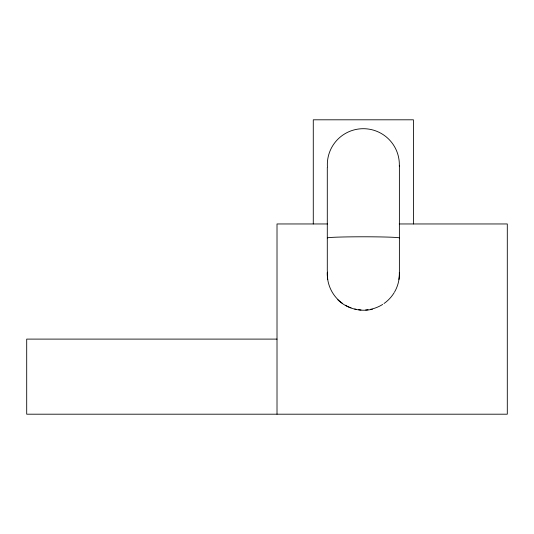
<?xml version="1.0" encoding="UTF-8"?>
<svg xmlns="http://www.w3.org/2000/svg" width="534" height="534" viewBox="0 0 534 534"><rect width="100%" height="100%" fill="white"/><g stroke="black" fill="none" stroke-linecap="round" stroke-linejoin="round"><path stroke-width="0.8" d="M372.665 309.159C360.35 312.243 346.973 308.652 337.848 299.821M327.462 223.96L277.012 223.96L277.012 414.197M399.218 223.96L507.3 223.96L507.3 414.197L26.7 414.197L26.7 339.103L277.012 339.103M413.403 223.96L413.403 119.803L313.278 119.803L313.278 223.96M399.385 165.86L399.385 272.68M327.295 167.376L327.295 270.771M394.553 292.018A36.045 36.045 0 0 0 399.352 272.433A36.018 35.945 0 0 1 399.359 273.995A36.018 35.945 0 0 1 398.931 279.456M394.159 292.685A36.045 36.045 0 0 1 384.006 303.526M382.698 304.4A36.045 36.045 0 0 1 372.665 308.812M371.911 309.006A36.045 36.045 0 0 1 370.382 309.346M368.046 309.733A36.045 36.045 0 0 1 365.683 309.967M360.991 309.967A36.045 36.045 0 0 1 358.634 309.733M356.298 309.346A36.045 36.045 0 0 1 354.763 309.006M351.018 307.871A36.045 36.045 0 0 1 345.318 305.214M342.674 303.526A36.045 36.045 0 0 1 327.369 271.646A36.018 35.945 0 0 0 327.322 273.995A36.018 35.945 0 0 0 327.749 279.456M327.322 237.95A36.018 1.161 0 0 1 363.34 236.789A36.018 1.161 0 0 1 399.359 237.95M327.409 166.968A36.005 35.932 0 0 1 362.946 128.701A36.005 35.932 0 0 1 399.312 166.187"/></g></svg>
